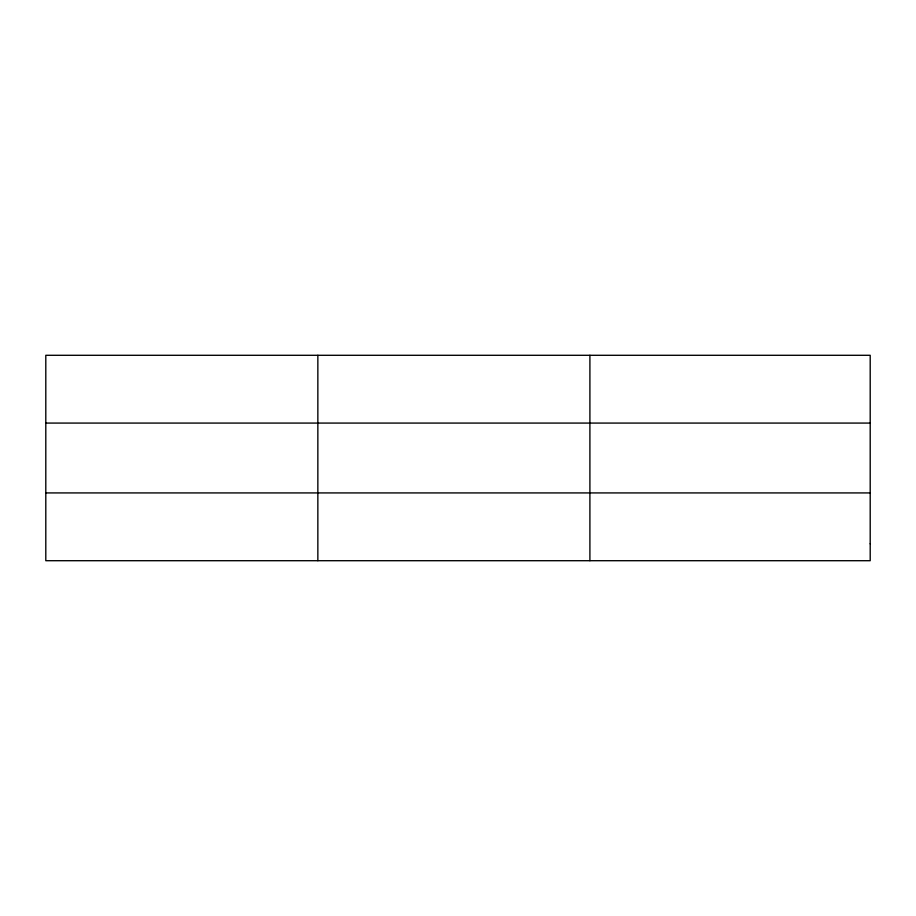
<?xml version="1.0" encoding="UTF-8"?>
<svg xmlns="http://www.w3.org/2000/svg" width="916" height="916" viewBox="0 0 916 916"><rect width="100%" height="100%" fill="white"/><g stroke="black" fill="none" stroke-linecap="round" stroke-linejoin="round"><path stroke-width="1.37" d="M317.852 560.707L317.852 355.293M589.904 560.707L589.904 355.293M45.8 423.077L870.2 423.077M45.8 492.923L870.2 492.923M870.2 543.76L870.2 560.707L45.8 560.707L45.8 355.293L870.2 355.293L870.2 543.76"/></g></svg>
